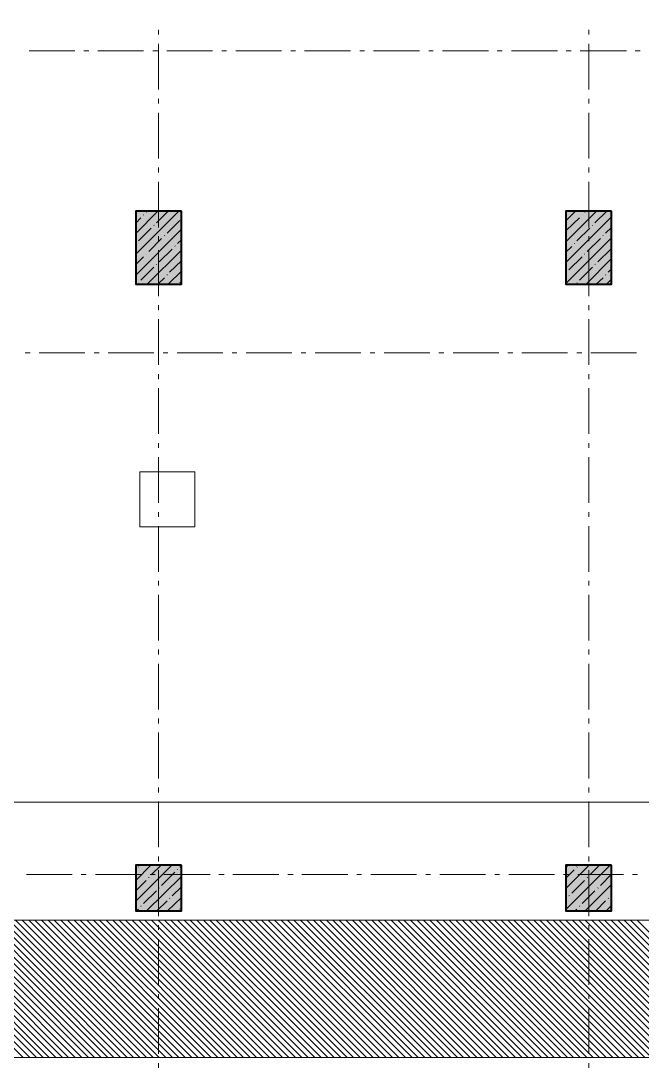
# Model space of a CAD drawing. Header units: millimetres. Extents: x -401725 to 250493, y 305116 to 802890.
# Drawn here: x -375128.105 to -375125.434, y 508979.9 to 508984.405 of the extents above; entities that cross this region are included whole.
import ezdxf

# ---------------------------------------------------------------- set-up
doc = ezdxf.new("R2010")
doc.units = ezdxf.units.MM
doc.layers.add('PDF _Геометрия', color=7, linetype='Continuous', true_color=0x1d1d1d)
doc.layers.add('PDF _Сплошная заливка', color=7, linetype='Continuous', true_color=0xffffff)

msp = doc.modelspace()

# ---------------------------------------------------------------- linework, layer by layer
at = {"layer": 'PDF _Геометрия', "color": 7, "lineweight": 9}
for points in [[(-375116.2147, 508980.5355), (-375116.2147, 508980.8121), (-375115.9781, 508980.8121), (-375115.9781, 508982.362), (-375116.8714, 508982.362), (-375116.8714, 508980.5355), (-375129.9025, 508980.5355), (-375129.9025, 508986.5202), (-375130.4225, 508986.5202), (-375130.4225, 508984.177), (-375130.7425, 508984.177), (-375130.7425, 508983.4687), (-375130.5441, 508983.4687), (-375130.5441, 508982.8787), (-375130.7425, 508982.8787), (-375130.7425, 508980.7721), (-375130.4225, 508980.7721), (-375130.4225, 508979.4922), (-375129.9025, 508979.4922), (-375129.9025, 508979.9455), (-375118.478, 508979.9455), (-375118.478, 508976.4606), (-375117.888, 508976.4606), (-375117.888, 508979.9455)], [(-375127.5131, 508984.3671), (-375127.5131, 508984.3471)], [(-375125.6631, 508984.3671), (-375125.6631, 508984.3471)], [(-375127.5131, 508984.3071), (-375127.5131, 508984.1105)], [(-375125.6631, 508984.3071), (-375125.6631, 508984.1105)], [(-375127.8731, 508984.2771), (-375128.0697, 508984.2771)], [(-375127.8131, 508984.2771), (-375127.8347, 508984.2771)], [(-375127.5781, 508984.2771), (-375127.7747, 508984.2771)], [(-375127.5164, 508984.2771), (-375127.5381, 508984.2771)], [(-375127.2814, 508984.2771), (-375127.4781, 508984.2771)], [(-375127.2214, 508984.2771), (-375127.2414, 508984.2771)], [(-375126.9847, 508984.2771), (-375127.1814, 508984.2771)], [(-375126.9247, 508984.2771), (-375126.9447, 508984.2771)], [(-375126.6881, 508984.2771), (-375126.8847, 508984.2771)], [(-375126.6281, 508984.2771), (-375126.6481, 508984.2771)], [(-375126.3914, 508984.2771), (-375126.5881, 508984.2771)], [(-375126.3314, 508984.2771), (-375126.3514, 508984.2771)], [(-375126.0947, 508984.2771), (-375126.2914, 508984.2771)], [(-375126.0347, 508984.2771), (-375126.0564, 508984.2771)], [(-375125.7981, 508984.2771), (-375125.9947, 508984.2771)], [(-375125.7381, 508984.2771), (-375125.7597, 508984.2771)], [(-375125.5014, 508984.2771), (-375125.6997, 508984.2771)], [(-375125.4414, 508984.2771), (-375125.4631, 508984.2771)], [(-375127.5131, 508984.0705), (-375127.5131, 508984.0505)], [(-375125.6631, 508984.0705), (-375125.6631, 508984.0505)], [(-375127.5131, 508984.0105), (-375127.5131, 508983.8138)], [(-375125.6631, 508984.0105), (-375125.6631, 508983.8138)], [(-375127.5131, 508983.7755), (-375127.5131, 508983.7538)], [(-375125.6631, 508983.7755), (-375125.6631, 508983.7538)], [(-375127.5131, 508983.7138), (-375127.5131, 508983.5171)], [(-375125.6631, 508983.7138), (-375125.6631, 508983.5171)], [(-375127.5131, 508983.4788), (-375127.5131, 508983.4571)], [(-375125.6631, 508983.4788), (-375125.6631, 508983.4571)], [(-375127.5131, 508983.4188), (-375127.5131, 508983.2205)], [(-375125.6631, 508983.4188), (-375125.6631, 508983.2205)], [(-375127.5131, 508983.1821), (-375127.5131, 508983.1605)], [(-375125.6631, 508983.1821), (-375125.6631, 508983.1605)], [(-375127.5131, 508983.1221), (-375127.5131, 508982.9255)], [(-375125.6631, 508983.1221), (-375125.6631, 508982.9255)], [(-375128.0647, 508982.9771), (-375128.0864, 508982.9771)], [(-375127.8297, 508982.9771), (-375128.0264, 508982.9771)], [(-375127.7681, 508982.9771), (-375127.7897, 508982.9771)], [(-375127.5331, 508982.9771), (-375127.7297, 508982.9771)], [(-375127.4731, 508982.9771), (-375127.4931, 508982.9771)], [(-375127.2364, 508982.9771), (-375127.4331, 508982.9771)], [(-375127.1764, 508982.9771), (-375127.1964, 508982.9771)], [(-375126.9397, 508982.9771), (-375127.1364, 508982.9771)], [(-375126.8797, 508982.9771), (-375126.8997, 508982.9771)], [(-375126.6431, 508982.9771), (-375126.8397, 508982.9771)], [(-375126.5831, 508982.9771), (-375126.6031, 508982.9771)], [(-375126.3464, 508982.9771), (-375126.5431, 508982.9771)], [(-375126.2864, 508982.9771), (-375126.3081, 508982.9771)], [(-375126.0497, 508982.9771), (-375126.2464, 508982.9771)], [(-375125.9897, 508982.9771), (-375126.0114, 508982.9771)], [(-375125.7547, 508982.9771), (-375125.9514, 508982.9771)], [(-375125.6931, 508982.9771), (-375125.7147, 508982.9771)], [(-375125.4581, 508982.9771), (-375125.6547, 508982.9771)], [(-375127.5131, 508982.8855), (-375127.5131, 508982.8638)], [(-375125.6631, 508982.8855), (-375125.6631, 508982.8638)], [(-375127.5131, 508982.8255), (-375127.5131, 508982.6288)], [(-375125.6631, 508982.8255), (-375125.6631, 508982.6288)], [(-375127.5131, 508982.5888), (-375127.5131, 508982.5688)], [(-375125.6631, 508982.5888), (-375125.6631, 508982.5688)], [(-375127.5131, 508982.5288), (-375127.5131, 508982.3321)], [(-375125.6631, 508982.5288), (-375125.6631, 508982.3321)], [(-375127.5131, 508982.2921), (-375127.5131, 508982.2721)], [(-375125.6631, 508982.2921), (-375125.6631, 508982.2721)], [(-375127.5131, 508982.2321), (-375127.5131, 508982.0355)], [(-375125.6631, 508982.2321), (-375125.6631, 508982.0355)], [(-375127.5131, 508981.9955), (-375127.5131, 508981.9755)], [(-375125.6631, 508981.9955), (-375125.6631, 508981.9755)], [(-375127.5131, 508981.9355), (-375127.5131, 508981.7388)], [(-375125.6631, 508981.9355), (-375125.6631, 508981.7388)], [(-375127.5131, 508981.7005), (-375127.5131, 508981.6788)], [(-375125.6631, 508981.7005), (-375125.6631, 508981.6788)], [(-375127.5131, 508981.6388), (-375127.5131, 508981.4421)], [(-375125.6631, 508981.6388), (-375125.6631, 508981.4421)], [(-375127.5131, 508981.4038), (-375127.5131, 508981.3821)], [(-375125.6631, 508981.4038), (-375125.6631, 508981.3821)], [(-375127.5131, 508981.3438), (-375127.5131, 508981.1455)], [(-375125.6631, 508981.3438), (-375125.6631, 508981.1455)], [(-375127.5131, 508981.1071), (-375127.5131, 508981.0855)], [(-375125.6631, 508981.1071), (-375125.6631, 508981.0855)], [(-375127.5131, 508981.0471), (-375127.5131, 508980.8505)], [(-375125.6631, 508981.0471), (-375125.6631, 508980.8505)], [(-375127.5131, 508980.8105), (-375127.5131, 508980.7888)], [(-375125.6631, 508980.8105), (-375125.6631, 508980.7888)], [(-375127.8847, 508980.7321), (-375128.0814, 508980.7321)], [(-375127.8247, 508980.7321), (-375127.8464, 508980.7321)], [(-375127.5881, 508980.7321), (-375127.7847, 508980.7321)], [(-375127.5281, 508980.7321), (-375127.5497, 508980.7321)], [(-375127.5131, 508980.7505), (-375127.5131, 508980.5538)], [(-375127.2914, 508980.7321), (-375127.4897, 508980.7321)], [(-375127.2314, 508980.7321), (-375127.2531, 508980.7321)], [(-375126.9964, 508980.7321), (-375127.1931, 508980.7321)], [(-375126.9347, 508980.7321), (-375126.9564, 508980.7321)], [(-375126.6997, 508980.7321), (-375126.8964, 508980.7321)], [(-375126.6397, 508980.7321), (-375126.6597, 508980.7321)], [(-375126.4031, 508980.7321), (-375126.5997, 508980.7321)], [(-375126.3431, 508980.7321), (-375126.3631, 508980.7321)], [(-375126.1064, 508980.7321), (-375126.3031, 508980.7321)], [(-375126.0464, 508980.7321), (-375126.0664, 508980.7321)], [(-375125.8097, 508980.7321), (-375126.0064, 508980.7321)], [(-375125.7497, 508980.7321), (-375125.7714, 508980.7321)], [(-375125.5131, 508980.7321), (-375125.7097, 508980.7321)], [(-375125.6631, 508980.7505), (-375125.6631, 508980.5538)], [(-375125.4531, 508980.7321), (-375125.4747, 508980.7321)], [(-375127.5131, 508980.5138), (-375127.5131, 508980.4938)], [(-375125.6631, 508980.5138), (-375125.6631, 508980.4938)], [(-375127.5131, 508980.4538), (-375127.5131, 508980.2571)], [(-375125.6631, 508980.4538), (-375125.6631, 508980.2571)], [(-375127.5131, 508980.2171), (-375127.5131, 508980.1971)], [(-375125.6631, 508980.2171), (-375125.6631, 508980.1971)], [(-375127.5131, 508980.1571), (-375127.5131, 508979.9605)], [(-375125.6631, 508980.1571), (-375125.6631, 508979.9605)], [(-375127.5131, 508979.9205), (-375127.5131, 508979.9005)], [(-375125.6631, 508979.9205), (-375125.6631, 508979.9005)]]:
    msp.add_lwpolyline(points, dxfattribs=at)
at = {"layer": 'PDF _Геометрия', "lineweight": 9}
for points in [[(-375127.6114, 508983.5805), (-375127.6064, 508983.5871)], [(-375127.6114, 508983.4905), (-375127.5164, 508983.5871)], [(-375127.6114, 508983.4021), (-375127.4264, 508983.5871)], [(-375127.5781, 508983.5705), (-375127.5764, 508983.5705)], [(-375127.5664, 508983.5821), (-375127.5614, 508983.5871)], [(-375127.5214, 508983.5371), (-375127.4714, 508983.5871)], [(-375125.7614, 508983.5455), (-375125.7197, 508983.5871)], [(-375125.7614, 508983.4555), (-375125.6297, 508983.5871)], [(-375125.6914, 508983.5705), (-375125.6914, 508983.5705)], [(-375125.6814, 508983.5821), (-375125.6747, 508983.5871)], [(-375125.6364, 508983.5371), (-375125.5847, 508983.5871)], [(-375127.6114, 508983.5355), (-375127.5897, 508983.5588)], [(-375127.5331, 508983.5255), (-375127.5314, 508983.5271)], [(-375127.4764, 508983.4921), (-375127.4214, 508983.5471)], [(-375125.7614, 508983.3655), (-375125.5647, 508983.5621)], [(-375125.7597, 508983.5038), (-375125.7031, 508983.5588)], [(-375125.6464, 508983.5255), (-375125.6464, 508983.5271)], [(-375127.6114, 508983.3121), (-375127.4147, 508983.5088)], [(-375127.5997, 508983.4588), (-375127.5447, 508983.5138)], [(-375127.4881, 508983.4805), (-375127.4864, 508983.4821)], [(-375125.7147, 508983.4588), (-375125.6581, 508983.5138)], [(-375125.6014, 508983.4805), (-375125.6014, 508983.4821)], [(-375125.5914, 508983.4921), (-375125.5647, 508983.5171)], [(-375127.6114, 508983.4471), (-375127.6114, 508983.4471)], [(-375127.5547, 508983.4138), (-375127.4997, 508983.4688)], [(-375127.4431, 508983.4355), (-375127.4414, 508983.4371)], [(-375127.4314, 508983.4471), (-375127.4147, 508983.4638)], [(-375125.7614, 508983.2755), (-375125.5647, 508983.4721)], [(-375125.7614, 508983.4105), (-375125.7364, 508983.4355)], [(-375125.7264, 508983.4471), (-375125.7247, 508983.4471)], [(-375125.6697, 508983.4138), (-375125.6131, 508983.4688)], [(-375127.6114, 508983.3571), (-375127.5781, 508983.3905)], [(-375127.5664, 508983.4021), (-375127.5664, 508983.4021)], [(-375127.5614, 508983.2721), (-375127.4147, 508983.4188)], [(-375127.5097, 508983.3688), (-375127.4547, 508983.4238)], [(-375125.7481, 508983.3338), (-375125.6914, 508983.3904)], [(-375125.6814, 508983.4021), (-375125.6797, 508983.4021)], [(-375125.6247, 508983.3688), (-375125.5681, 508983.4238)], [(-375127.5897, 508983.2905), (-375127.5331, 508983.3454)], [(-375127.5214, 508983.3571), (-375127.5214, 508983.3588)], [(-375127.4664, 508983.3238), (-375127.4147, 508983.3738)], [(-375125.7031, 508983.2905), (-375125.6464, 508983.3454)], [(-375125.6747, 508983.2721), (-375125.5647, 508983.3838)], [(-375125.6364, 508983.3571), (-375125.6347, 508983.3588)], [(-375127.5164, 508983.2721), (-375127.4881, 508983.3005)], [(-375127.4764, 508983.3121), (-375127.4764, 508983.3138)], [(-375127.4714, 508983.2721), (-375127.4147, 508983.3288)], [(-375125.7597, 508983.3238), (-375125.7581, 508983.3238)], [(-375125.6314, 508983.2721), (-375125.6014, 508983.3005)], [(-375125.5914, 508983.3121), (-375125.5897, 508983.3138)], [(-375125.5797, 508983.3238), (-375125.5647, 508983.3388)], [(-375127.5997, 508983.2788), (-375127.5997, 508983.2788)], [(-375127.4214, 508983.2788), (-375127.4147, 508983.2838)], [(-375125.7147, 508983.2788), (-375125.7131, 508983.2788)], [(-375125.5864, 508983.2721), (-375125.5647, 508983.2938)], [(-375127.6114, 508980.7071), (-375127.5464, 508980.7721)], [(-375127.6114, 508980.6171), (-375127.4564, 508980.7721)], [(-375127.6114, 508980.7521), (-375127.6114, 508980.7521)], [(-375127.5997, 508980.7638), (-375127.5997, 508980.7655)], [(-375127.5447, 508980.7305), (-375127.5014, 508980.7721)], [(-375127.4997, 508980.6855), (-375127.4431, 508980.7421)], [(-375127.4314, 508980.7521), (-375127.4314, 508980.7538)], [(-375127.4214, 508980.7638), (-375127.4147, 508980.7688)], [(-375125.7614, 508980.7621), (-375125.7514, 508980.7721)], [(-375125.7614, 508980.6721), (-375125.6614, 508980.7721)], [(-375125.7614, 508980.5821), (-375125.5714, 508980.7721)], [(-375125.7614, 508980.7171), (-375125.7264, 508980.7521)], [(-375125.7147, 508980.7638), (-375125.7131, 508980.7655)], [(-375125.6581, 508980.7305), (-375125.6164, 508980.7721)], [(-375125.6131, 508980.6855), (-375125.5647, 508980.7338)], [(-375127.6114, 508980.6621), (-375127.5664, 508980.7071)], [(-375127.5647, 508980.5755), (-375127.4147, 508980.7238)], [(-375127.5547, 508980.7188), (-375127.5547, 508980.7205)], [(-375125.7364, 508980.6521), (-375125.6814, 508980.7071)], [(-375125.6781, 508980.5755), (-375125.5647, 508980.6888)], [(-375125.6697, 508980.7188), (-375125.6681, 508980.7205)], [(-375127.5781, 508980.6071), (-375127.5214, 508980.6621)], [(-375127.5097, 508980.6738), (-375127.5097, 508980.6755)], [(-375127.4547, 508980.6405), (-375127.4147, 508980.6788)], [(-375125.7481, 508980.6405), (-375125.7464, 508980.6421)], [(-375125.6914, 508980.6071), (-375125.6364, 508980.6621)], [(-375125.6247, 508980.6738), (-375125.6231, 508980.6755)], [(-375125.5681, 508980.6405), (-375125.5647, 508980.6438)], [(-375127.5897, 508980.5955), (-375127.5881, 508980.5971)], [(-375127.5197, 508980.5755), (-375127.4764, 508980.6188)], [(-375127.4747, 508980.5755), (-375127.4147, 508980.6338)], [(-375127.4664, 508980.6288), (-375127.4647, 508980.6305)], [(-375125.7614, 508980.6271), (-375125.7597, 508980.6288)], [(-375125.7031, 508980.5955), (-375125.7014, 508980.5971)], [(-375125.6331, 508980.5755), (-375125.5914, 508980.6188)], [(-375125.5881, 508980.5755), (-375125.5647, 508980.5988)], [(-375125.5797, 508980.6288), (-375125.5781, 508980.6305)], [(-375127.6097, 508980.5755), (-375127.5997, 508980.5838)], [(-375127.4214, 508980.5838), (-375127.4197, 508980.5855)], [(-375125.7231, 508980.5755), (-375125.7147, 508980.5838)]]:
    msp.add_lwpolyline(points, dxfattribs=at)
at = {"layer": 'PDF _Геометрия', "color": 7, "lineweight": 40}
for points in [[(-375127.4147, 508983.5871), (-375127.6114, 508983.5871), (-375127.6114, 508983.2721), (-375127.4147, 508983.2721)], [(-375125.5647, 508983.5871), (-375125.7614, 508983.5871), (-375125.7614, 508983.2721), (-375125.5647, 508983.2721)], [(-375127.4147, 508980.7721), (-375127.6114, 508980.7721), (-375127.6114, 508980.5755), (-375127.4147, 508980.5755)], [(-375125.5647, 508980.7721), (-375125.7614, 508980.7721), (-375125.7614, 508980.5755), (-375125.5647, 508980.5755)]]:
    msp.add_lwpolyline(points, close=True, dxfattribs=at)
at = {"layer": 'PDF _Геометрия', "color": 7, "lineweight": 9}
msp.add_lwpolyline([(-375127.3564, 508982.4655), (-375127.3564, 508982.2288), (-375127.5931, 508982.2288), (-375127.5931, 508982.4655)], close=True, dxfattribs=at)
at = {"layer": 'PDF _Геометрия', "color": 8, "lineweight": 9, "true_color": 0x808080}
msp.add_lwpolyline([(-375134.6731, 508981.0438), (-375091.6389, 508981.0438)], dxfattribs=at)
at = {"layer": 'PDF _Геометрия', "color": 9, "lineweight": 9, "true_color": 0xc3c3c3}
for points in [[(-375128.0947, 508979.9455), (-375128.6847, 508980.5354)], [(-375128.0664, 508979.9455), (-375128.6564, 508980.5354)], [(-375128.0381, 508979.9455), (-375128.628, 508980.5354)], [(-375128.0097, 508979.9455), (-375128.6014, 508980.5354)], [(-375127.9831, 508979.9455), (-375128.573, 508980.5354)], [(-375127.9547, 508979.9455), (-375128.5447, 508980.5354)], [(-375127.9264, 508979.9455), (-375128.518, 508980.5354)], [(-375127.8997, 508979.9455), (-375128.4897, 508980.5354)], [(-375127.8714, 508979.9455), (-375128.4614, 508980.5354)], [(-375127.8431, 508979.9455), (-375128.4347, 508980.5354)], [(-375127.8147, 508979.9455), (-375128.4064, 508980.5354)], [(-375127.7881, 508979.9455), (-375128.378, 508980.5354)], [(-375127.7597, 508979.9455), (-375128.3497, 508980.5354)], [(-375127.7314, 508979.9455), (-375128.323, 508980.5354)], [(-375127.7047, 508979.9455), (-375128.2947, 508980.5354)], [(-375127.6764, 508979.9455), (-375128.2664, 508980.5354)], [(-375127.6481, 508979.9455), (-375128.2397, 508980.5354)], [(-375127.6214, 508979.9455), (-375128.2114, 508980.5354)], [(-375127.5931, 508979.9455), (-375128.183, 508980.5354)], [(-375127.5647, 508979.9455), (-375128.1547, 508980.5354)], [(-375127.5364, 508979.9455), (-375128.128, 508980.5354)], [(-375127.5097, 508979.9455), (-375128.0997, 508980.5354)], [(-375127.4814, 508979.9455), (-375128.0714, 508980.5354)], [(-375127.4531, 508979.9455), (-375128.0447, 508980.5354)], [(-375127.4264, 508979.9455), (-375128.0164, 508980.5354)], [(-375127.3981, 508979.9455), (-375127.988, 508980.5354)], [(-375127.3697, 508979.9455), (-375127.9614, 508980.5354)], [(-375127.3431, 508979.9455), (-375127.933, 508980.5354)], [(-375127.3147, 508979.9455), (-375127.9047, 508980.5354)], [(-375127.2864, 508979.9455), (-375127.8764, 508980.5354)], [(-375127.2581, 508979.9455), (-375127.8497, 508980.5354)], [(-375127.2314, 508979.9455), (-375127.8214, 508980.5354)], [(-375127.2031, 508979.9455), (-375127.793, 508980.5354)], [(-375127.1747, 508979.9455), (-375127.7664, 508980.5354)], [(-375127.1481, 508979.9455), (-375127.738, 508980.5354)], [(-375127.1197, 508979.9455), (-375127.7097, 508980.5354)], [(-375127.0914, 508979.9455), (-375127.683, 508980.5354)], [(-375127.0631, 508979.9455), (-375127.6547, 508980.5354)], [(-375127.0364, 508979.9455), (-375127.6264, 508980.5354)], [(-375127.0081, 508979.9455), (-375127.598, 508980.5354)], [(-375126.9797, 508979.9455), (-375127.5714, 508980.5354)], [(-375126.9531, 508979.9455), (-375127.543, 508980.5354)], [(-375126.9247, 508979.9455), (-375127.5147, 508980.5354)], [(-375126.8964, 508979.9455), (-375127.488, 508980.5354)], [(-375126.8697, 508979.9455), (-375127.4597, 508980.5354)], [(-375126.8414, 508979.9455), (-375127.4314, 508980.5354)], [(-375126.8131, 508979.9455), (-375127.403, 508980.5354)], [(-375126.7847, 508979.9455), (-375127.3764, 508980.5354)], [(-375126.7581, 508979.9455), (-375127.348, 508980.5354)], [(-375126.7297, 508979.9455), (-375127.3197, 508980.5354)], [(-375126.7014, 508979.9455), (-375127.293, 508980.5354)], [(-375126.6747, 508979.9455), (-375127.2647, 508980.5354)], [(-375126.6464, 508979.9455), (-375127.2364, 508980.5354)], [(-375126.6181, 508979.9455), (-375127.2097, 508980.5354)], [(-375126.5897, 508979.9455), (-375127.1814, 508980.5354)], [(-375126.5631, 508979.9455), (-375127.153, 508980.5354)], [(-375126.5347, 508979.9455), (-375127.1247, 508980.5354)], [(-375126.5064, 508979.9455), (-375127.098, 508980.5354)], [(-375126.4797, 508979.9455), (-375127.0697, 508980.5354)], [(-375126.4514, 508979.9455), (-375127.0414, 508980.5354)], [(-375126.4231, 508979.9455), (-375127.0147, 508980.5354)], [(-375126.3964, 508979.9455), (-375126.9864, 508980.5354)], [(-375126.3681, 508979.9455), (-375126.958, 508980.5354)], [(-375126.3397, 508979.9455), (-375126.9314, 508980.5354)], [(-375126.3114, 508979.9455), (-375126.903, 508980.5354)], [(-375126.2847, 508979.9455), (-375126.8747, 508980.5354)], [(-375126.2564, 508979.9455), (-375126.8464, 508980.5354)], [(-375126.2281, 508979.9455), (-375126.8197, 508980.5354)], [(-375126.2014, 508979.9455), (-375126.7914, 508980.5354)], [(-375126.1731, 508979.9455), (-375126.763, 508980.5354)], [(-375126.1447, 508979.9455), (-375126.7364, 508980.5354)], [(-375126.1181, 508979.9455), (-375126.708, 508980.5354)], [(-375126.0897, 508979.9455), (-375126.6797, 508980.5354)], [(-375126.0614, 508979.9455), (-375126.6514, 508980.5354)], [(-375126.0331, 508979.9455), (-375126.6247, 508980.5354)], [(-375126.0064, 508979.9455), (-375126.5964, 508980.5354)], [(-375125.9781, 508979.9455), (-375126.568, 508980.5354)], [(-375125.9497, 508979.9455), (-375126.5414, 508980.5354)], [(-375125.9231, 508979.9455), (-375126.513, 508980.5354)], [(-375125.8947, 508979.9455), (-375126.4847, 508980.5354)], [(-375125.8664, 508979.9455), (-375126.458, 508980.5354)], [(-375125.8381, 508979.9455), (-375126.4297, 508980.5354)], [(-375125.8114, 508979.9455), (-375126.4014, 508980.5354)], [(-375125.7831, 508979.9455), (-375126.373, 508980.5354)], [(-375125.7547, 508979.9455), (-375126.3464, 508980.5354)], [(-375125.7281, 508979.9455), (-375126.318, 508980.5354)], [(-375125.6997, 508979.9455), (-375126.2897, 508980.5354)], [(-375125.6714, 508979.9455), (-375126.263, 508980.5354)], [(-375125.6447, 508979.9455), (-375126.2347, 508980.5354)], [(-375125.6164, 508979.9455), (-375126.2064, 508980.5354)], [(-375125.5881, 508979.9455), (-375126.178, 508980.5354)], [(-375125.5597, 508979.9455), (-375126.1514, 508980.5354)], [(-375125.5331, 508979.9455), (-375126.123, 508980.5354)], [(-375125.5047, 508979.9455), (-375126.0947, 508980.5354)], [(-375125.4764, 508979.9455), (-375126.068, 508980.5354)], [(-375125.4497, 508979.9455), (-375126.0397, 508980.5354)], [(-375125.4214, 508979.9455), (-375126.0114, 508980.5354)], [(-375125.3931, 508979.9455), (-375125.9847, 508980.5354)], [(-375125.3664, 508979.9455), (-375125.9564, 508980.5354)], [(-375125.3381, 508979.9455), (-375125.928, 508980.5354)], [(-375125.3097, 508979.9455), (-375125.8997, 508980.5354)], [(-375125.2814, 508979.9455), (-375125.873, 508980.5354)], [(-375125.2547, 508979.9455), (-375125.8447, 508980.5354)], [(-375125.2264, 508979.9455), (-375125.8164, 508980.5354)], [(-375125.1981, 508979.9455), (-375125.7897, 508980.5354)], [(-375125.1714, 508979.9455), (-375125.7614, 508980.5354)], [(-375125.1431, 508979.9455), (-375125.733, 508980.5354)], [(-375125.1147, 508979.9455), (-375125.7064, 508980.5354)], [(-375125.0864, 508979.9455), (-375125.678, 508980.5354)], [(-375125.0597, 508979.9455), (-375125.6497, 508980.5354)], [(-375125.0314, 508979.9455), (-375125.6214, 508980.5354)], [(-375125.0031, 508979.9455), (-375125.5947, 508980.5354)], [(-375124.9764, 508979.9455), (-375125.5664, 508980.5354)], [(-375124.9481, 508979.9455), (-375125.538, 508980.5354)], [(-375124.9197, 508979.9455), (-375125.5114, 508980.5354)], [(-375124.8931, 508979.9455), (-375125.483, 508980.5354)], [(-375124.8647, 508979.9455), (-375125.4547, 508980.5354)]]:
    msp.add_lwpolyline(points, dxfattribs=at)
at = {"layer": 'PDF _Сплошная заливка', "lineweight": 5, "transparency": 33554559}
for points in [[(-375127.6118, 508983.5874), (-375127.6118, 508983.2724), (-375127.4151, 508983.5874), (-375127.4151, 508983.2724)], [(-375125.7618, 508983.5874), (-375125.7618, 508983.2724), (-375125.5652, 508983.5874), (-375125.5652, 508983.2724)], [(-375127.6118, 508980.7725), (-375127.6118, 508980.5759), (-375127.4151, 508980.7725), (-375127.4151, 508980.5759)], [(-375125.7618, 508980.7725), (-375125.7618, 508980.5759), (-375125.5652, 508980.7725), (-375125.5652, 508980.5759)]]:
    msp.add_solid(points, dxfattribs=at)

doc.saveas('drawing.dxf')
